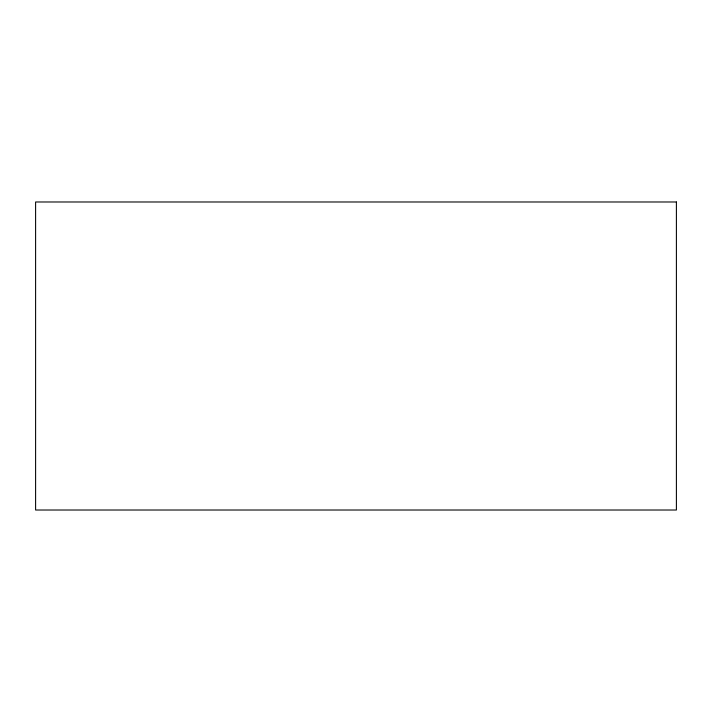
<?xml version="1.0" encoding="UTF-8"?>
<svg xmlns="http://www.w3.org/2000/svg" width="712" height="712" viewBox="0 0 712 712"><rect width="100%" height="100%" fill="white"/><g stroke="black" fill="none" stroke-linecap="round" stroke-linejoin="round"><path stroke-width="1.07" d="M676.4 201.986L35.6 201.986L35.6 510.014L676.4 510.014L676.4 201.986"/></g></svg>
